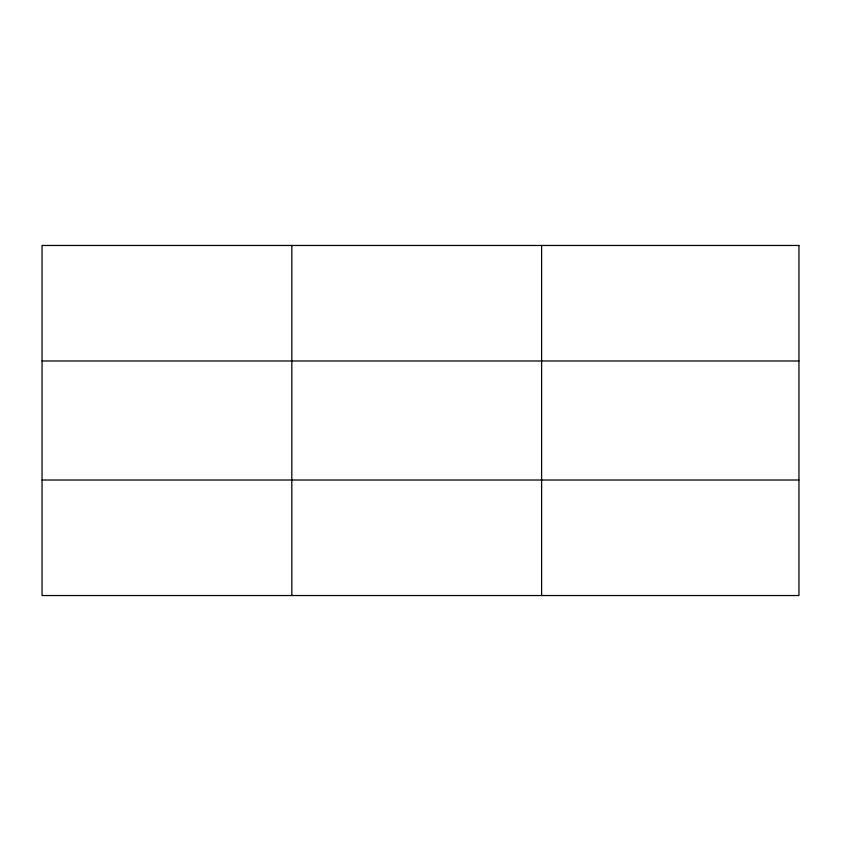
<?xml version="1.0" encoding="UTF-8"?>
<svg xmlns="http://www.w3.org/2000/svg" width="841" height="841" viewBox="0 0 841 841"><rect width="100%" height="100%" fill="white"/><g stroke="black" fill="none" stroke-linecap="round" stroke-linejoin="round"><path stroke-width="1.26" d="M291.827 245.467L291.827 595.533M541.604 245.467L541.604 595.533M42.05 360.989L798.95 360.989M42.05 480.011L798.95 480.011M798.95 245.467L798.95 595.533L42.05 595.533L42.05 245.467L798.95 245.467"/></g></svg>
